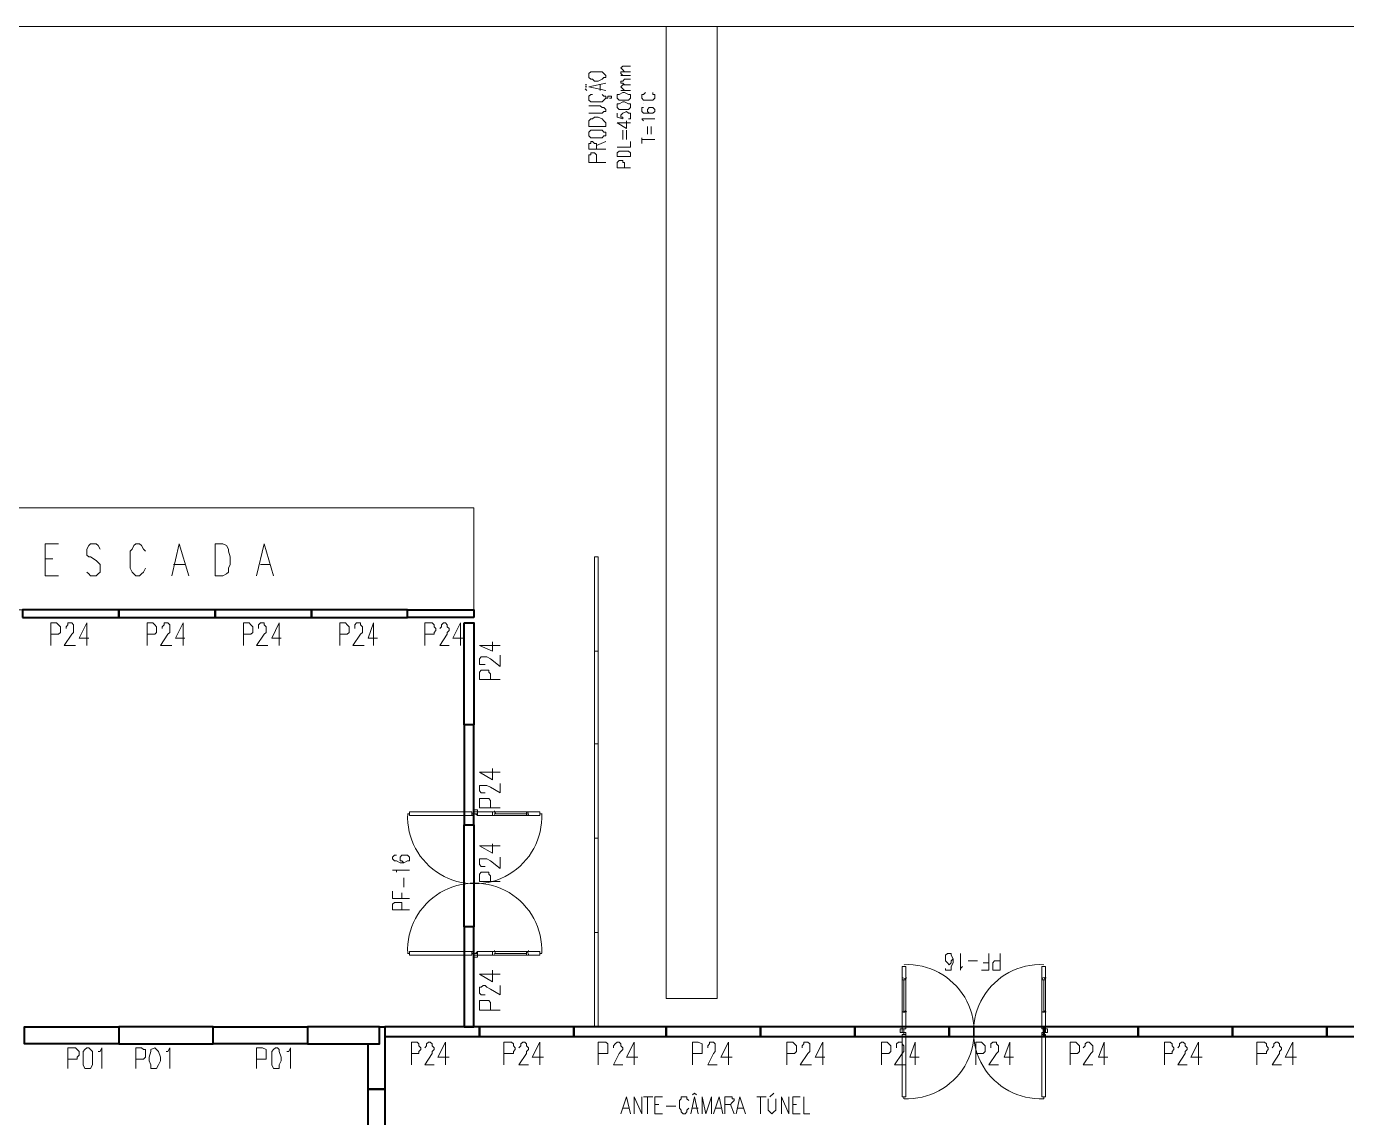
# Model space of a CAD drawing. Header units: inches. Extents: x 5 to 1823, y 18 to 726.
# Drawn here: x 478.9 to 494.61, y 310.63 to 323.61 of the extents above; entities that cross this region are included whole.
import ezdxf

# ---------------------------------------------------------------- set-up
doc = ezdxf.new("R2010")
doc.units = ezdxf.units.IN
doc.header["$MEASUREMENT"] = 0
for name, color, linetype in [('PDF2_01', 1, 'Continuous'), ('PDF2_04', 4, 'Continuous'), ('PDF2_D_Paineis EPS 100mm', 6, 'Continuous'), ('PDF2_D_Paineis PUR 150mm', 1, 'Continuous'), ('PDF2_D_Portas', 6, 'Continuous'), ('PDF2_D_Textos Nome Área', 3, 'Continuous'), ('PDF2_D_Textos Paineis Parede', 3, 'Continuous')]:
    doc.layers.add(name, color=color, linetype=linetype)

msp = doc.modelspace()

# ---------------------------------------------------------------- linework, layer by layer
at = {"layer": 'PDF2_01', "lineweight": 5}
for points in [[(420.953, 323.61), (649.222, 323.61), (649.222, 170.038), (420.953, 170.038)], [(487.119, 323.61), (487.119, 312.047), (486.512, 312.047), (486.512, 323.61), (486.512, 312.047), (487.119, 312.047)], [(485.659, 316.178), (485.659, 317.301), (485.704, 317.301), (485.704, 316.178), (485.659, 316.178), (485.704, 316.178), (485.704, 315.078), (485.659, 315.078)], [(485.659, 313.955), (485.659, 315.078), (485.704, 315.078), (485.704, 313.955), (485.659, 313.955), (485.704, 313.955), (485.704, 312.833), (485.659, 312.833)], [(485.659, 311.71), (485.704, 311.71), (485.704, 312.833), (485.659, 312.833)]]:
    msp.add_lwpolyline(points, close=True, dxfattribs=at)
at = {"layer": 'PDF2_04', "lineweight": 5}
msp.add_lwpolyline([(484.222, 316.672), (476.566, 316.672), (476.566, 317.885), (484.222, 317.885)], close=True, dxfattribs=at)
at = {"layer": 'PDF2_D_Paineis EPS 100mm', "lineweight": 40}
for points in [[(478.856, 316.582), (480.001, 316.582), (480.001, 316.672), (478.856, 316.672)], [(480.001, 316.582), (481.146, 316.582), (481.146, 316.672), (480.001, 316.672)], [(481.146, 316.582), (482.291, 316.582), (482.291, 316.672), (481.146, 316.672)], [(482.291, 316.582), (483.436, 316.582), (483.436, 316.672), (482.291, 316.672)], [(484.222, 316.582), (483.436, 316.582), (483.436, 316.672), (484.222, 316.672)], [(484.11, 316.515), (484.222, 316.515), (484.222, 315.303), (484.11, 315.303)], [(484.11, 314.113), (484.222, 314.113), (484.222, 315.303), (484.11, 315.303)], [(484.11, 314.113), (484.222, 314.113), (484.222, 312.9), (484.11, 312.9)], [(484.11, 311.71), (484.222, 311.71), (484.222, 312.9), (484.11, 312.9)], [(483.167, 311.598), (484.29, 311.598), (484.29, 311.71), (483.167, 311.71)], [(484.29, 311.598), (485.412, 311.598), (485.412, 311.71), (484.29, 311.71)], [(485.412, 311.598), (486.512, 311.598), (486.512, 311.71), (485.412, 311.71)], [(486.512, 311.598), (487.635, 311.598), (487.635, 311.71), (486.512, 311.71)], [(487.635, 311.598), (488.758, 311.598), (488.758, 311.71), (487.635, 311.71)], [(488.758, 311.598), (489.88, 311.598), (489.88, 311.71), (488.758, 311.71)], [(489.88, 311.598), (491.003, 311.598), (491.003, 311.71), (489.88, 311.71)], [(491.003, 311.598), (492.125, 311.598), (492.125, 311.71), (491.003, 311.71)], [(492.125, 311.598), (493.248, 311.598), (493.248, 311.71), (492.125, 311.71)], [(493.248, 311.598), (494.371, 311.598), (494.371, 311.71), (493.248, 311.71)], [(494.371, 311.598), (495.493, 311.598), (495.493, 311.71), (494.371, 311.71)]]:
    msp.add_lwpolyline(points, close=True, dxfattribs=at)
at = {"layer": 'PDF2_D_Paineis PUR 150mm', "lineweight": 40}
for points in [[(480.001, 311.508), (478.879, 311.508), (478.879, 311.71), (480.001, 311.71)], [(480.001, 311.508), (481.124, 311.508), (481.124, 311.71), (480.001, 311.71)], [(482.247, 311.508), (481.124, 311.508), (481.124, 311.71), (482.247, 311.71)], [(482.247, 311.508), (483.1, 311.508), (483.1, 311.71), (482.247, 311.71)], [(482.965, 310.969), (482.965, 311.508), (483.1, 311.508), (483.1, 311.71), (483.167, 311.71), (483.167, 310.969)], [(483.167, 310.969), (483.167, 309.847), (482.965, 309.847), (482.965, 310.969)]]:
    msp.add_lwpolyline(points, close=True, dxfattribs=at)
at = {"layer": 'PDF2_D_Portas', "lineweight": 5}
for points in [[(483.459, 314.225), (484.2, 314.225), (484.2, 314.27), (483.459, 314.27)], [(485.008, 314.27), (484.851, 314.27), (484.851, 314.225), (485.008, 314.225)], [(489.319, 312.429), (489.319, 312.272), (489.364, 312.272), (489.364, 312.429)], [(489.364, 310.88), (489.364, 311.62), (489.319, 311.62), (489.319, 310.88)]]:
    msp.add_lwpolyline(points, close=True, dxfattribs=at)
for points in [[(484.2, 314.247), (484.222, 314.247), (484.245, 314.247), (484.222, 314.247), (484.267, 314.247), (484.267, 314.292), (484.222, 314.292), (484.222, 314.247), (484.222, 314.225), (484.2, 314.225)], [(484.267, 314.225), (484.245, 314.247), (484.267, 314.247), (484.267, 314.27), (484.357, 314.27), (484.267, 314.27), (484.267, 314.225), (484.447, 314.225), (484.447, 314.27), (484.267, 314.27), (484.222, 314.27)], [(484.222, 314.27), (484.222, 314.27)], [(484.357, 314.27), (484.357, 314.27)], [(484.447, 314.27), (484.447, 314.27)], [(484.873, 314.27), (484.873, 314.27)], [(483.459, 314.247), (483.436, 314.247), (483.459, 314.247), (483.459, 314.225)], [(483.436, 314.247), (483.436, 314.247)], [(483.459, 314.247), (483.459, 314.247)], [(484.222, 314.247), (484.222, 314.247)], [(484.245, 314.247), (484.245, 314.247)], [(484.245, 314.247), (484.245, 314.247)], [(484.245, 314.247), (484.245, 314.247)], [(484.357, 314.225), (484.267, 314.225), (484.357, 314.225)], [(484.267, 314.225), (484.267, 314.225)], [(484.447, 314.225), (484.447, 314.225)], [(484.469, 314.247), (484.469, 314.247)], [(484.851, 314.247), (484.851, 314.247)], [(484.873, 314.225), (484.873, 314.225)], [(485.031, 314.247), (485.008, 314.247), (485.031, 314.247)], [(485.008, 314.247), (485.008, 314.247)], [(485.008, 314.247), (485.008, 314.225)], [(485.008, 314.225), (485.008, 314.225)], [(483.302, 313.753), (483.279, 313.753), (483.257, 313.731), (483.257, 313.708), (483.279, 313.686), (483.302, 313.686), (483.347, 313.664), (483.392, 313.664), (483.436, 313.686), (483.459, 313.686), (483.459, 313.708), (483.459, 313.731), (483.436, 313.753), (483.414, 313.753), (483.392, 313.753), (483.369, 313.753), (483.347, 313.731), (483.347, 313.708), (483.347, 313.686), (483.369, 313.686), (483.392, 313.664)], [(483.302, 313.551), (483.302, 313.574), (483.257, 313.574), (483.459, 313.574)], [(483.392, 313.372), (483.392, 313.484)], [(483.459, 313.237), (483.257, 313.237), (483.257, 313.327)], [(483.459, 313.102), (483.257, 313.102), (483.257, 313.17), (483.279, 313.192), (483.302, 313.192), (483.324, 313.192), (483.347, 313.192), (483.369, 313.192), (483.369, 313.17), (483.369, 313.102)], [(483.369, 313.237), (483.369, 313.304)], [(483.459, 312.586), (483.436, 312.586), (483.459, 312.586)], [(483.436, 312.586), (483.436, 312.586)], [(483.459, 312.586), (483.459, 312.608), (483.459, 312.563), (484.2, 312.563), (484.2, 312.608), (483.459, 312.608)], [(483.459, 312.608), (483.459, 312.608)], [(484.2, 312.608), (484.222, 312.608), (484.222, 312.586), (484.245, 312.586), (484.222, 312.586), (484.267, 312.586), (484.245, 312.586), (484.267, 312.608), (484.267, 312.563), (484.447, 312.563), (484.447, 312.608), (484.267, 312.608), (484.357, 312.608), (484.267, 312.608)], [(484.2, 312.586), (484.222, 312.586), (484.222, 312.541), (484.267, 312.541), (484.267, 312.586), (484.267, 312.563), (484.222, 312.563)], [(484.222, 312.563), (484.222, 312.563)], [(484.245, 312.586), (484.245, 312.586)], [(484.245, 312.586), (484.245, 312.586)], [(484.245, 312.586), (484.245, 312.586)], [(484.267, 312.608), (484.267, 312.608)], [(484.267, 312.608), (484.267, 312.608)], [(484.267, 312.586), (484.267, 312.586)], [(484.357, 312.563), (484.267, 312.563), (484.357, 312.563)], [(484.357, 312.608), (484.357, 312.608)], [(484.447, 312.608), (484.447, 312.608)], [(484.447, 312.563), (484.447, 312.563)], [(484.469, 312.586), (484.469, 312.586)], [(485.008, 312.608), (484.851, 312.608), (484.851, 312.563), (485.008, 312.563), (485.008, 312.608), (485.008, 312.586)], [(484.851, 312.586), (484.851, 312.586)], [(484.873, 312.563), (484.873, 312.563)], [(485.031, 312.586), (485.008, 312.586), (485.031, 312.586)], [(485.008, 312.586), (485.008, 312.586)], [(489.835, 312.406), (489.835, 312.384), (489.858, 312.384), (489.88, 312.384), (489.903, 312.384), (489.903, 312.429), (489.925, 312.474), (489.925, 312.519), (489.903, 312.563), (489.903, 312.586), (489.88, 312.586), (489.858, 312.586), (489.835, 312.563), (489.835, 312.519), (489.835, 312.496), (489.858, 312.474), (489.88, 312.451), (489.903, 312.474), (489.903, 312.496), (489.925, 312.519)], [(490.037, 312.429), (490.015, 312.406), (490.015, 312.384), (490.015, 312.586)], [(490.352, 312.586), (490.352, 312.384), (490.262, 312.384)], [(490.486, 312.586), (490.486, 312.384), (490.419, 312.384), (490.397, 312.384), (490.397, 312.406), (490.397, 312.429), (490.397, 312.451), (490.397, 312.474), (490.419, 312.496), (490.486, 312.496)], [(489.341, 312.451), (489.341, 312.451)], [(489.341, 312.451), (489.341, 312.451)], [(489.341, 312.429), (489.341, 312.429)], [(489.341, 312.429), (489.364, 312.429)], [(489.364, 312.429), (489.364, 312.429)], [(490.217, 312.496), (490.105, 312.496)], [(490.352, 312.474), (490.284, 312.474)], [(490.98, 312.429), (490.98, 312.272), (491.025, 312.272), (491.025, 312.429), (490.98, 312.429), (491.003, 312.429)], [(491.003, 312.451), (491.003, 312.451)], [(491.003, 312.429), (491.003, 312.429)], [(489.319, 312.294), (489.319, 312.294)], [(489.341, 312.272), (489.341, 312.272)], [(489.364, 312.294), (489.364, 312.294)], [(491.003, 312.272), (491.003, 312.272)], [(491.025, 312.294), (491.025, 312.294)], [(489.364, 311.688), (489.341, 311.688), (489.319, 311.688), (489.319, 311.778), (489.319, 311.688), (489.364, 311.688), (489.364, 311.89), (489.319, 311.89), (489.319, 311.688), (489.319, 311.643)], [(489.319, 311.778), (489.319, 311.778)], [(489.341, 311.89), (489.341, 311.89)], [(489.364, 311.89), (489.364, 311.89)], [(489.364, 311.867), (489.364, 311.867)], [(489.364, 311.778), (489.364, 311.688), (489.364, 311.778)], [(490.98, 311.62), (490.98, 311.643), (491.003, 311.643), (491.003, 311.665), (491.003, 311.643), (491.003, 311.688), (490.98, 311.688), (491.025, 311.688), (491.025, 311.89), (490.98, 311.89), (490.98, 311.688), (490.98, 311.778), (490.98, 311.688)], [(490.98, 311.89), (490.98, 311.89)], [(490.98, 311.867), (490.98, 311.867)], [(490.98, 311.778), (490.98, 311.778)], [(491.003, 311.89), (491.003, 311.89)], [(491.025, 311.778), (491.025, 311.688), (491.025, 311.778)], [(489.341, 311.62), (489.341, 311.643), (489.341, 311.665), (489.341, 311.643), (489.341, 311.688), (489.296, 311.688), (489.296, 311.643), (489.341, 311.643), (489.364, 311.643), (489.364, 311.62)], [(489.319, 311.643), (489.319, 311.643)], [(489.341, 311.688), (489.341, 311.688)], [(489.341, 311.665), (489.341, 311.665)], [(489.341, 311.665), (489.341, 311.665)], [(489.341, 311.665), (489.341, 311.665)], [(489.341, 311.665), (489.341, 311.665)], [(489.341, 311.643), (489.341, 311.643)], [(489.364, 311.688), (489.364, 311.688)], [(490.98, 311.688), (490.98, 311.688)], [(490.98, 311.688), (490.98, 311.688)], [(491.003, 310.88), (490.98, 310.88), (491.025, 310.88), (491.025, 311.62), (490.98, 311.62), (490.98, 310.88)], [(491.003, 311.62), (491.003, 311.643), (491.048, 311.643), (491.048, 311.688), (491.003, 311.688), (491.025, 311.688), (491.025, 311.643)], [(491.003, 311.688), (491.003, 311.688)], [(491.003, 311.688), (491.003, 311.688)], [(491.003, 311.665), (491.003, 311.665)], [(491.003, 311.665), (491.003, 311.665)], [(491.003, 311.665), (491.003, 311.665)], [(491.003, 311.665), (491.003, 311.665)], [(491.025, 311.643), (491.025, 311.643)], [(489.341, 310.88), (489.341, 310.88)], [(489.341, 310.88), (489.341, 310.857), (489.341, 310.88), (489.364, 310.88)], [(489.341, 310.857), (489.341, 310.857)], [(490.98, 310.88), (490.98, 310.88)], [(491.003, 310.88), (491.003, 310.857), (491.003, 310.88)], [(491.003, 310.857), (491.003, 310.857)]]:
    msp.add_lwpolyline(points, dxfattribs=at)
at = {"layer": 'PDF2_D_Portas', "lineweight": 0}
for points in [[(484.447, 314.27), (484.851, 314.27)], [(484.447, 314.225), (484.851, 314.225)], [(484.447, 312.608), (484.851, 312.608)], [(484.447, 312.563), (484.851, 312.563)], [(489.319, 311.89), (489.319, 312.272)], [(489.364, 311.89), (489.364, 312.272)], [(490.98, 311.89), (490.98, 312.272)], [(491.025, 311.89), (491.025, 312.272)]]:
    msp.add_lwpolyline(points, dxfattribs=at)
at = {"layer": 'PDF2_D_Portas', "lineweight": 5}
for points in [[(484.469, 314.279, 0.211596), (484.482, 314.255, 0.185544), (484.469, 314.238)], [(484.851, 314.225), (484.873, 314.238, 0.185544), (484.861, 314.255, 0.211596), (484.873, 314.27), (484.851, 314.27)], [(484.469, 312.618, 0.185544), (484.479, 312.596, 0.211596), (484.469, 312.576)], [(484.873, 312.608), (484.861, 312.601, -0.211596), (484.873, 312.563), (484.851, 312.563)], [(489.364, 312.272), (489.356, 312.282, 0.211596), (489.319, 312.294), (489.319, 312.272)], [(490.98, 312.272), (490.993, 312.294, -0.185544), (491.025, 312.294), (491.025, 312.272)], [(489.319, 311.867), (489.319, 311.89, 0.211596), (489.364, 311.89), (489.364, 311.867)], [(491.025, 311.867), (491.025, 311.89, -0.185544), (490.98, 311.89), (490.98, 311.867)]]:
    msp.add_lwpolyline(points, format="xyb", dxfattribs=at)
at = {"layer": 'PDF2_D_Portas', "color": 1, "lineweight": 5}
for points in [[(484.851, 314.247), (484.469, 314.247), (484.851, 314.247)], [(484.469, 314.247), (484.469, 314.247)], [(484.851, 314.247), (484.851, 314.247)], [(484.851, 312.586), (484.469, 312.586), (484.851, 312.586)], [(484.469, 312.586), (484.469, 312.586)], [(484.851, 312.586), (484.851, 312.586)], [(489.341, 312.272), (489.341, 311.89), (489.341, 312.272)], [(489.341, 312.272), (489.341, 312.272)], [(491.003, 312.272), (491.003, 311.89), (491.003, 312.272)], [(491.003, 312.272), (491.003, 312.272)], [(489.341, 311.89), (489.341, 311.89)], [(491.003, 311.89), (491.003, 311.89)]]:
    msp.add_lwpolyline(points, dxfattribs=at)
at = {"layer": 'PDF2_D_Portas', "lineweight": 5}
for centre, radius, start, end in [((484.234, 314.211), 0.798, 177.3628, 2.6372), ((484.234, 312.623), 0.798, 357.3628, 182.6372), ((484.84, 312.62), 0.0337, 314.8618, 356.9071), ((489.378, 311.654), 0.798, 267.3628, 92.6372), ((490.966, 311.654), 0.798, 87.3628, 272.6372), ((489.375, 312.26), 0.0337, 93.0929, 135.1382), ((491.036, 312.26), 0.0337, 93.0546, 140.8439), ((489.375, 311.924), 0.0337, 224.8618, 266.9071), ((491.036, 311.924), 0.0337, 219.1561, 266.9454)]:
    msp.add_arc(centre, radius, start, end, dxfattribs=at)
at = {"layer": 'PDF2_D_Textos Nome Área', "lineweight": 5}
for points in [[(485.592, 323.004), (485.614, 322.981), (485.637, 322.981), (485.659, 322.959), (485.704, 322.959), (485.749, 322.981), (485.772, 323.004), (485.794, 323.004), (485.794, 323.026), (485.772, 323.049), (485.749, 323.071), (485.704, 323.071), (485.659, 323.071), (485.637, 323.071), (485.614, 323.071), (485.592, 323.049), (485.592, 323.026)], [(485.794, 322.42), (485.592, 322.42), (485.592, 322.465), (485.592, 322.487), (485.614, 322.51), (485.637, 322.51), (485.659, 322.532), (485.704, 322.532), (485.749, 322.51), (485.772, 322.487), (485.794, 322.465)], [(485.592, 322.308), (485.614, 322.285), (485.637, 322.285), (485.659, 322.285), (485.704, 322.285), (485.749, 322.285), (485.772, 322.308), (485.794, 322.308), (485.794, 322.352), (485.772, 322.352), (485.749, 322.375), (485.704, 322.375), (485.659, 322.375), (485.637, 322.375), (485.614, 322.375), (485.592, 322.352)]]:
    msp.add_lwpolyline(points, close=True, dxfattribs=at)
at = {"layer": 'PDF2_D_Textos Nome Área', "color": 2, "lineweight": 5}
for points in [[(486.018, 323.071), (485.996, 323.093), (485.974, 323.116), (485.996, 323.138), (486.018, 323.138), (486.086, 323.138)], [(486.018, 323.026), (485.996, 323.026), (485.974, 323.049), (485.974, 323.071), (485.996, 323.071), (486.018, 323.071), (486.086, 323.071)], [(485.974, 323.026), (486.086, 323.026)], [(486.018, 322.914), (485.996, 322.936), (485.974, 322.936), (485.974, 322.959), (485.996, 322.959), (486.018, 322.981), (486.086, 322.981)], [(486.018, 322.846), (485.996, 322.869), (485.974, 322.891), (485.996, 322.914), (486.018, 322.914), (486.086, 322.914)], [(485.974, 322.846), (486.086, 322.846)], [(486.265, 322.824), (486.243, 322.802), (486.221, 322.802), (486.221, 322.779), (486.221, 322.757), (486.243, 322.734), (486.265, 322.734), (486.288, 322.734), (486.333, 322.734), (486.355, 322.734), (486.378, 322.757), (486.378, 322.779), (486.378, 322.802), (486.355, 322.802), (486.355, 322.824)], [(485.929, 322.577), (485.929, 322.532), (485.996, 322.51), (485.996, 322.532), (485.974, 322.532), (485.974, 322.555), (485.996, 322.577), (486.041, 322.599), (486.063, 322.577), (486.086, 322.577), (486.086, 322.555), (486.086, 322.532), (486.086, 322.51), (486.063, 322.51)], [(486.243, 322.644), (486.221, 322.644), (486.221, 322.622), (486.221, 322.599), (486.243, 322.577), (486.288, 322.577), (486.333, 322.577), (486.355, 322.577), (486.378, 322.599), (486.378, 322.622), (486.355, 322.644), (486.333, 322.644), (486.31, 322.644), (486.288, 322.622), (486.288, 322.599), (486.31, 322.577), (486.333, 322.577)], [(486.243, 322.689), (486.243, 322.689)], [(486.086, 322.465), (485.929, 322.465), (486.041, 322.397), (486.041, 322.487)], [(486.243, 322.487), (486.221, 322.51), (486.378, 322.51)], [(485.996, 322.263), (485.996, 322.375)], [(486.041, 322.263), (486.041, 322.375)], [(486.221, 322.218), (486.221, 322.285)], [(486.288, 322.33), (486.288, 322.42)], [(486.333, 322.33), (486.333, 322.42)], [(485.929, 322.173), (486.086, 322.173), (486.086, 322.24)], [(486.221, 322.263), (486.378, 322.263)], [(486.086, 321.926), (485.929, 321.926), (485.929, 321.993), (485.951, 322.016), (485.974, 322.016), (485.996, 322.016), (485.996, 321.993), (486.018, 321.993), (486.018, 321.926)]]:
    msp.add_lwpolyline(points, dxfattribs=at)
at = {"layer": 'PDF2_D_Textos Nome Área', "lineweight": 5}
for points in [[(485.569, 322.914), (485.547, 322.914)], [(485.794, 322.846), (485.592, 322.891), (485.794, 322.936)], [(485.727, 322.846), (485.727, 322.914)], [(485.547, 322.891), (485.569, 322.891)], [(485.569, 322.846), (485.547, 322.869)], [(485.569, 322.869), (485.569, 322.869)], [(485.637, 322.802), (485.614, 322.802), (485.592, 322.779), (485.592, 322.757), (485.592, 322.734), (485.614, 322.712), (485.637, 322.712), (485.659, 322.712), (485.704, 322.712), (485.749, 322.712), (485.772, 322.734), (485.794, 322.757), (485.794, 322.779), (485.772, 322.779), (485.749, 322.802)], [(485.839, 322.757), (485.861, 322.757), (485.861, 322.779), (485.839, 322.779), (485.816, 322.779), (485.816, 322.757), (485.794, 322.757)], [(485.592, 322.577), (485.727, 322.577), (485.749, 322.577), (485.772, 322.599), (485.794, 322.599), (485.794, 322.622), (485.772, 322.644), (485.749, 322.644), (485.727, 322.667), (485.592, 322.667)], [(485.794, 322.15), (485.592, 322.15), (485.592, 322.195), (485.592, 322.218), (485.614, 322.218), (485.614, 322.24), (485.637, 322.24), (485.659, 322.218), (485.682, 322.218), (485.682, 322.195), (485.682, 322.15)], [(485.682, 322.195), (485.794, 322.24)], [(485.794, 321.993), (485.592, 321.993), (485.592, 322.061), (485.592, 322.083), (485.614, 322.083), (485.614, 322.106), (485.659, 322.106), (485.682, 322.083), (485.682, 322.061), (485.682, 321.993)], [(485.974, 310.677), (486.041, 310.88), (486.086, 310.677)], [(486.131, 310.677), (486.131, 310.88), (486.221, 310.677), (486.221, 310.88)], [(486.243, 310.88), (486.355, 310.88)], [(486.288, 310.88), (486.288, 310.677)], [(486.468, 310.677), (486.378, 310.677), (486.378, 310.88), (486.468, 310.88)], [(486.782, 310.835), (486.759, 310.857), (486.759, 310.88), (486.737, 310.88), (486.714, 310.88), (486.692, 310.88), (486.692, 310.857), (486.67, 310.835), (486.67, 310.812), (486.67, 310.767), (486.67, 310.745), (486.692, 310.722), (486.692, 310.7), (486.714, 310.677), (486.737, 310.677), (486.759, 310.7), (486.759, 310.722), (486.782, 310.745)], [(486.804, 310.677), (486.849, 310.88), (486.894, 310.677)], [(486.827, 310.902), (486.849, 310.924), (486.872, 310.902)], [(486.939, 310.677), (486.939, 310.88), (486.984, 310.677), (487.051, 310.88), (487.051, 310.677)], [(487.074, 310.677), (487.141, 310.88), (487.186, 310.677)], [(487.208, 310.677), (487.208, 310.88), (487.276, 310.88), (487.298, 310.88), (487.298, 310.857), (487.321, 310.857), (487.321, 310.835), (487.298, 310.812), (487.276, 310.79), (487.208, 310.79)], [(487.343, 310.677), (487.388, 310.88), (487.455, 310.677)], [(487.59, 310.88), (487.702, 310.88)], [(487.635, 310.88), (487.635, 310.677)], [(487.725, 310.857), (487.725, 310.745), (487.725, 310.722), (487.747, 310.7), (487.77, 310.677), (487.792, 310.7), (487.815, 310.722), (487.815, 310.745), (487.815, 310.857)], [(487.792, 310.924), (487.747, 310.88)], [(487.882, 310.677), (487.882, 310.88), (487.972, 310.677), (487.972, 310.88)], [(488.107, 310.677), (488.017, 310.677), (488.017, 310.88), (488.107, 310.88)], [(488.151, 310.88), (488.151, 310.677), (488.219, 310.677)], [(485.996, 310.745), (486.063, 310.745)], [(486.378, 310.79), (486.423, 310.79)], [(486.512, 310.767), (486.625, 310.767)], [(486.827, 310.745), (486.894, 310.745)], [(487.096, 310.745), (487.164, 310.745)], [(487.276, 310.79), (487.321, 310.677)], [(487.366, 310.745), (487.433, 310.745)], [(488.017, 310.79), (488.062, 310.79)]]:
    msp.add_lwpolyline(points, dxfattribs=at)
at = {"layer": 'PDF2_D_Textos Nome Área', "color": 2, "lineweight": 5}
for points in [[(485.929, 322.779), (485.929, 322.757), (485.951, 322.734), (485.996, 322.734), (486.018, 322.734), (486.063, 322.734), (486.086, 322.757), (486.086, 322.779), (486.086, 322.802), (486.063, 322.802), (486.018, 322.824), (485.996, 322.824), (485.951, 322.802), (485.929, 322.802)], [(485.929, 322.667), (485.929, 322.644), (485.951, 322.622), (485.996, 322.622), (486.018, 322.622), (486.063, 322.622), (486.086, 322.644), (486.086, 322.667), (486.086, 322.689), (486.063, 322.689), (486.018, 322.712), (485.996, 322.712), (485.951, 322.689), (485.929, 322.689)], [(486.086, 322.061), (485.929, 322.061), (485.929, 322.083), (485.929, 322.106), (485.951, 322.128), (485.974, 322.128), (485.996, 322.128), (486.041, 322.128), (486.063, 322.128), (486.086, 322.106), (486.086, 322.083)]]:
    msp.add_lwpolyline(points, close=True, dxfattribs=at)
at = {"layer": 'PDF2_D_Textos Paineis Parede', "lineweight": 5}
for points in [[(479.283, 317.076), (479.126, 317.076), (479.126, 317.458), (479.283, 317.458)], [(479.777, 317.391), (479.754, 317.436), (479.732, 317.458), (479.665, 317.458), (479.642, 317.436), (479.62, 317.391), (479.62, 317.368), (479.62, 317.323), (479.642, 317.301), (479.665, 317.301), (479.732, 317.256), (479.754, 317.233), (479.777, 317.211), (479.777, 317.189), (479.777, 317.121), (479.754, 317.099), (479.732, 317.076), (479.665, 317.076), (479.642, 317.099), (479.62, 317.121)], [(480.316, 317.368), (480.293, 317.391), (480.271, 317.436), (480.248, 317.458), (480.203, 317.458), (480.181, 317.436), (480.159, 317.391), (480.136, 317.368), (480.136, 317.301), (480.136, 317.211), (480.136, 317.166), (480.159, 317.121), (480.181, 317.099), (480.203, 317.076), (480.248, 317.076), (480.271, 317.099), (480.293, 317.121), (480.316, 317.166)], [(480.63, 317.076), (480.72, 317.458), (480.832, 317.076)], [(481.64, 317.076), (481.73, 317.458), (481.842, 317.076)], [(479.126, 317.278), (479.216, 317.278)], [(480.652, 317.211), (480.787, 317.211)], [(481.685, 317.211), (481.797, 317.211)], [(479.193, 316.246), (479.193, 316.515), (479.26, 316.515), (479.283, 316.493), (479.305, 316.47), (479.305, 316.448), (479.305, 316.425), (479.305, 316.403), (479.283, 316.38), (479.26, 316.38), (479.193, 316.38)], [(479.373, 316.448), (479.373, 316.47), (479.395, 316.493), (479.395, 316.515), (479.44, 316.515), (479.462, 316.493), (479.462, 316.47), (479.462, 316.448), (479.462, 316.425), (479.462, 316.403), (479.44, 316.38), (479.35, 316.246), (479.485, 316.246)], [(479.62, 316.246), (479.62, 316.515), (479.53, 316.335), (479.642, 316.335)], [(480.338, 316.246), (480.338, 316.515), (480.405, 316.515), (480.428, 316.493), (480.45, 316.47), (480.45, 316.448), (480.45, 316.425), (480.45, 316.403), (480.428, 316.38), (480.405, 316.38), (480.338, 316.38)], [(480.518, 316.448), (480.518, 316.47), (480.54, 316.493), (480.54, 316.515), (480.585, 316.515), (480.608, 316.493), (480.608, 316.47), (480.608, 316.448), (480.608, 316.425), (480.608, 316.403), (480.585, 316.38), (480.495, 316.246), (480.63, 316.246)], [(480.765, 316.246), (480.765, 316.515), (480.675, 316.335), (480.787, 316.335)], [(481.483, 316.246), (481.483, 316.515), (481.551, 316.515), (481.573, 316.493), (481.595, 316.47), (481.595, 316.448), (481.595, 316.425), (481.595, 316.403), (481.573, 316.38), (481.551, 316.38), (481.483, 316.38)], [(481.663, 316.448), (481.663, 316.47), (481.663, 316.493), (481.685, 316.515), (481.73, 316.515), (481.73, 316.493), (481.753, 316.47), (481.753, 316.448), (481.753, 316.425), (481.753, 316.403), (481.73, 316.38), (481.64, 316.246), (481.775, 316.246)], [(481.91, 316.246), (481.91, 316.515), (481.82, 316.335), (481.932, 316.335)], [(482.628, 316.246), (482.628, 316.515), (482.696, 316.515), (482.718, 316.493), (482.74, 316.47), (482.74, 316.448), (482.74, 316.425), (482.74, 316.403), (482.718, 316.38), (482.696, 316.38), (482.628, 316.38)], [(482.808, 316.448), (482.808, 316.47), (482.808, 316.493), (482.83, 316.515), (482.875, 316.515), (482.875, 316.493), (482.898, 316.47), (482.898, 316.448), (482.898, 316.425), (482.898, 316.403), (482.875, 316.38), (482.785, 316.246), (482.92, 316.246)], [(483.032, 316.246), (483.032, 316.515), (482.965, 316.335), (483.077, 316.335)], [(483.639, 316.246), (483.639, 316.515), (483.728, 316.515), (483.751, 316.493), (483.751, 316.47), (483.773, 316.448), (483.773, 316.425), (483.751, 316.403), (483.751, 316.38), (483.728, 316.38), (483.639, 316.38)], [(483.818, 316.448), (483.841, 316.47), (483.841, 316.493), (483.863, 316.515), (483.886, 316.515), (483.908, 316.493), (483.908, 316.47), (483.93, 316.448), (483.93, 316.425), (483.908, 316.403), (483.908, 316.38), (483.818, 316.246), (483.93, 316.246)], [(484.065, 316.246), (484.065, 316.515), (483.975, 316.335), (484.11, 316.335)], [(484.537, 316.246), (484.29, 316.246), (484.447, 316.178), (484.447, 316.29)], [(484.357, 316.021), (484.335, 316.021), (484.312, 316.021), (484.29, 316.021), (484.29, 316.043), (484.29, 316.088), (484.312, 316.111), (484.335, 316.111), (484.357, 316.111), (484.379, 316.111), (484.424, 316.088), (484.537, 315.999), (484.537, 316.133)], [(484.537, 315.841), (484.29, 315.841), (484.29, 315.909), (484.29, 315.931), (484.312, 315.954), (484.335, 315.954), (484.379, 315.954), (484.402, 315.954), (484.402, 315.931), (484.424, 315.909), (484.424, 315.841)], [(484.537, 314.741), (484.29, 314.741), (484.447, 314.651), (484.447, 314.786)], [(484.357, 314.494), (484.335, 314.494), (484.312, 314.494), (484.29, 314.517), (484.29, 314.562), (484.29, 314.584), (484.312, 314.584), (484.335, 314.584), (484.357, 314.584), (484.379, 314.584), (484.424, 314.562), (484.537, 314.494), (484.537, 314.607)], [(484.537, 314.315), (484.29, 314.315), (484.29, 314.404), (484.29, 314.427), (484.312, 314.427), (484.335, 314.427), (484.379, 314.427), (484.402, 314.427), (484.424, 314.404), (484.424, 314.315)], [(484.537, 313.866), (484.29, 313.866), (484.447, 313.776), (484.447, 313.888)], [(484.357, 313.619), (484.335, 313.619), (484.312, 313.619), (484.29, 313.641), (484.29, 313.686), (484.29, 313.708), (484.312, 313.708), (484.335, 313.708), (484.357, 313.708), (484.379, 313.708), (484.424, 313.686), (484.537, 313.596), (484.537, 313.731)], [(484.537, 313.439), (484.29, 313.439), (484.29, 313.506), (484.29, 313.529), (484.312, 313.551), (484.335, 313.551), (484.379, 313.551), (484.402, 313.551), (484.402, 313.529), (484.424, 313.506), (484.424, 313.439)], [(484.537, 312.339), (484.29, 312.339), (484.447, 312.249), (484.447, 312.384)], [(484.357, 312.092), (484.335, 312.092), (484.312, 312.092), (484.29, 312.114), (484.29, 312.137), (484.29, 312.159), (484.29, 312.182), (484.312, 312.182), (484.335, 312.204), (484.357, 312.204), (484.379, 312.182), (484.424, 312.159), (484.537, 312.092), (484.537, 312.204)], [(484.537, 311.912), (484.29, 311.912), (484.29, 312.002), (484.29, 312.025), (484.312, 312.025), (484.335, 312.025), (484.379, 312.025), (484.402, 312.025), (484.424, 312.002), (484.424, 311.912)], [(479.395, 311.216), (479.395, 311.463), (479.485, 311.463), (479.507, 311.441), (479.53, 311.418), (479.53, 311.373), (479.507, 311.351), (479.507, 311.329), (479.485, 311.329), (479.395, 311.329)], [(479.754, 311.418), (479.777, 311.418), (479.799, 311.463), (479.799, 311.216)], [(480.203, 311.216), (480.203, 311.463), (480.271, 311.463), (480.293, 311.441), (480.316, 311.441), (480.316, 311.418), (480.316, 311.373), (480.316, 311.351), (480.293, 311.329), (480.271, 311.329), (480.203, 311.329)], [(480.563, 311.418), (480.585, 311.418), (480.608, 311.463), (480.608, 311.216)], [(481.64, 311.216), (481.64, 311.463), (481.708, 311.463), (481.753, 311.441), (481.753, 311.418), (481.753, 311.373), (481.753, 311.351), (481.753, 311.329), (481.708, 311.329), (481.64, 311.329)], [(482, 311.418), (482.022, 311.418), (482.044, 311.463), (482.044, 311.216)], [(483.481, 311.261), (483.481, 311.531), (483.549, 311.531), (483.571, 311.508), (483.571, 311.486), (483.594, 311.463), (483.594, 311.441), (483.571, 311.418), (483.571, 311.396), (483.549, 311.396), (483.481, 311.396)], [(483.639, 311.463), (483.661, 311.486), (483.661, 311.508), (483.683, 311.531), (483.706, 311.531), (483.728, 311.508), (483.728, 311.486), (483.751, 311.463), (483.751, 311.441), (483.728, 311.418), (483.728, 311.396), (483.639, 311.261), (483.751, 311.261)], [(483.886, 311.261), (483.886, 311.531), (483.796, 311.351), (483.93, 311.351)], [(484.582, 311.261), (484.582, 311.531), (484.671, 311.531), (484.694, 311.508), (484.694, 311.486), (484.716, 311.463), (484.716, 311.441), (484.694, 311.418), (484.694, 311.396), (484.671, 311.396), (484.582, 311.396)], [(484.761, 311.463), (484.784, 311.486), (484.784, 311.508), (484.806, 311.531), (484.829, 311.531), (484.851, 311.508), (484.851, 311.486), (484.873, 311.463), (484.873, 311.441), (484.851, 311.418), (484.851, 311.396), (484.761, 311.261), (484.873, 311.261)], [(485.008, 311.261), (485.008, 311.531), (484.918, 311.351), (485.053, 311.351)], [(485.704, 311.261), (485.704, 311.531), (485.794, 311.531), (485.816, 311.508), (485.816, 311.486), (485.816, 311.463), (485.816, 311.441), (485.816, 311.418), (485.816, 311.396), (485.794, 311.396), (485.704, 311.396)], [(485.884, 311.463), (485.884, 311.486), (485.906, 311.508), (485.929, 311.531), (485.951, 311.531), (485.974, 311.508), (485.974, 311.486), (485.996, 311.463), (485.996, 311.441), (485.974, 311.418), (485.951, 311.396), (485.884, 311.261), (485.996, 311.261)], [(486.131, 311.261), (486.131, 311.531), (486.041, 311.351), (486.176, 311.351)], [(486.827, 311.261), (486.827, 311.531), (486.894, 311.531), (486.939, 311.508), (486.939, 311.486), (486.939, 311.463), (486.939, 311.441), (486.939, 311.418), (486.939, 311.396), (486.894, 311.396), (486.827, 311.396)], [(487.006, 311.463), (487.006, 311.486), (487.029, 311.508), (487.029, 311.531), (487.074, 311.531), (487.096, 311.508), (487.096, 311.486), (487.096, 311.463), (487.096, 311.441), (487.096, 311.418), (487.074, 311.396), (487.006, 311.261), (487.119, 311.261)], [(487.253, 311.261), (487.253, 311.531), (487.164, 311.351), (487.298, 311.351)], [(487.949, 311.261), (487.949, 311.531), (488.017, 311.531), (488.039, 311.508), (488.062, 311.486), (488.062, 311.463), (488.062, 311.441), (488.062, 311.418), (488.039, 311.396), (488.017, 311.396), (487.949, 311.396)], [(488.129, 311.463), (488.129, 311.486), (488.151, 311.508), (488.151, 311.531), (488.196, 311.531), (488.219, 311.508), (488.219, 311.486), (488.219, 311.463), (488.219, 311.441), (488.219, 311.418), (488.196, 311.396), (488.107, 311.261), (488.241, 311.261)], [(488.376, 311.261), (488.376, 311.531), (488.286, 311.351), (488.398, 311.351)], [(489.072, 311.261), (489.072, 311.531), (489.139, 311.531), (489.162, 311.508), (489.184, 311.486), (489.184, 311.463), (489.184, 311.441), (489.184, 311.418), (489.162, 311.396), (489.139, 311.396), (489.072, 311.396)], [(489.252, 311.463), (489.252, 311.486), (489.252, 311.508), (489.274, 311.531), (489.319, 311.531), (489.319, 311.508), (489.341, 311.486), (489.341, 311.463), (489.341, 311.441), (489.341, 311.418), (489.319, 311.396), (489.229, 311.261), (489.364, 311.261)], [(489.476, 311.261), (489.476, 311.531), (489.409, 311.351), (489.521, 311.351)], [(490.195, 311.261), (490.195, 311.531), (490.262, 311.531), (490.284, 311.508), (490.307, 311.486), (490.307, 311.463), (490.307, 311.441), (490.307, 311.418), (490.284, 311.396), (490.262, 311.396), (490.195, 311.396)], [(490.374, 311.463), (490.374, 311.486), (490.374, 311.508), (490.397, 311.531), (490.442, 311.531), (490.442, 311.508), (490.464, 311.486), (490.464, 311.463), (490.464, 311.441), (490.464, 311.418), (490.442, 311.396), (490.352, 311.261), (490.464, 311.261)], [(490.599, 311.261), (490.599, 311.531), (490.531, 311.351), (490.644, 311.351)], [(491.317, 311.261), (491.317, 311.531), (491.385, 311.531), (491.407, 311.508), (491.429, 311.486), (491.429, 311.463), (491.429, 311.441), (491.429, 311.418), (491.407, 311.396), (491.385, 311.396), (491.317, 311.396)], [(491.474, 311.463), (491.497, 311.486), (491.497, 311.508), (491.519, 311.531), (491.542, 311.531), (491.564, 311.508), (491.587, 311.486), (491.587, 311.463), (491.587, 311.441), (491.587, 311.418), (491.564, 311.396), (491.474, 311.261), (491.587, 311.261)], [(491.721, 311.261), (491.721, 311.531), (491.654, 311.351), (491.766, 311.351)], [(492.44, 311.261), (492.44, 311.531), (492.507, 311.531), (492.53, 311.508), (492.53, 311.486), (492.552, 311.463), (492.552, 311.441), (492.53, 311.418), (492.53, 311.396), (492.507, 311.396), (492.44, 311.396)], [(492.597, 311.463), (492.619, 311.486), (492.619, 311.508), (492.642, 311.531), (492.664, 311.531), (492.687, 311.508), (492.687, 311.486), (492.709, 311.463), (492.709, 311.441), (492.687, 311.418), (492.687, 311.396), (492.597, 311.261), (492.709, 311.261)], [(492.844, 311.261), (492.844, 311.531), (492.754, 311.351), (492.889, 311.351)], [(493.54, 311.261), (493.54, 311.531), (493.63, 311.531), (493.652, 311.508), (493.652, 311.486), (493.675, 311.463), (493.675, 311.441), (493.652, 311.418), (493.652, 311.396), (493.63, 311.396), (493.54, 311.396)], [(493.72, 311.463), (493.742, 311.486), (493.742, 311.508), (493.764, 311.531), (493.787, 311.531), (493.809, 311.508), (493.809, 311.486), (493.832, 311.463), (493.832, 311.441), (493.809, 311.418), (493.809, 311.396), (493.72, 311.261), (493.832, 311.261)], [(493.966, 311.261), (493.966, 311.531), (493.877, 311.351), (494.011, 311.351)]]:
    msp.add_lwpolyline(points, dxfattribs=at)
for points in [[(481.146, 317.076), (481.146, 317.458), (481.236, 317.458), (481.281, 317.436), (481.304, 317.391), (481.304, 317.368), (481.326, 317.301), (481.326, 317.211), (481.304, 317.166), (481.304, 317.121), (481.281, 317.099), (481.236, 317.076)], [(479.62, 311.463), (479.597, 311.441), (479.575, 311.418), (479.575, 311.351), (479.575, 311.306), (479.575, 311.261), (479.597, 311.216), (479.62, 311.216), (479.642, 311.216), (479.665, 311.216), (479.687, 311.261), (479.687, 311.306), (479.687, 311.351), (479.687, 311.418), (479.665, 311.441), (479.642, 311.463)], [(480.428, 311.463), (480.383, 311.441), (480.383, 311.418), (480.361, 311.351), (480.361, 311.306), (480.383, 311.261), (480.383, 311.216), (480.428, 311.216), (480.45, 311.216), (480.473, 311.261), (480.495, 311.306), (480.495, 311.351), (480.473, 311.418), (480.45, 311.441)], [(481.865, 311.463), (481.842, 311.441), (481.82, 311.418), (481.82, 311.351), (481.82, 311.306), (481.82, 311.261), (481.842, 311.216), (481.865, 311.216), (481.887, 311.216), (481.91, 311.216), (481.91, 311.261), (481.932, 311.306), (481.932, 311.351), (481.91, 311.418), (481.91, 311.441), (481.887, 311.463)]]:
    msp.add_lwpolyline(points, close=True, dxfattribs=at)

doc.saveas('drawing.dxf')
